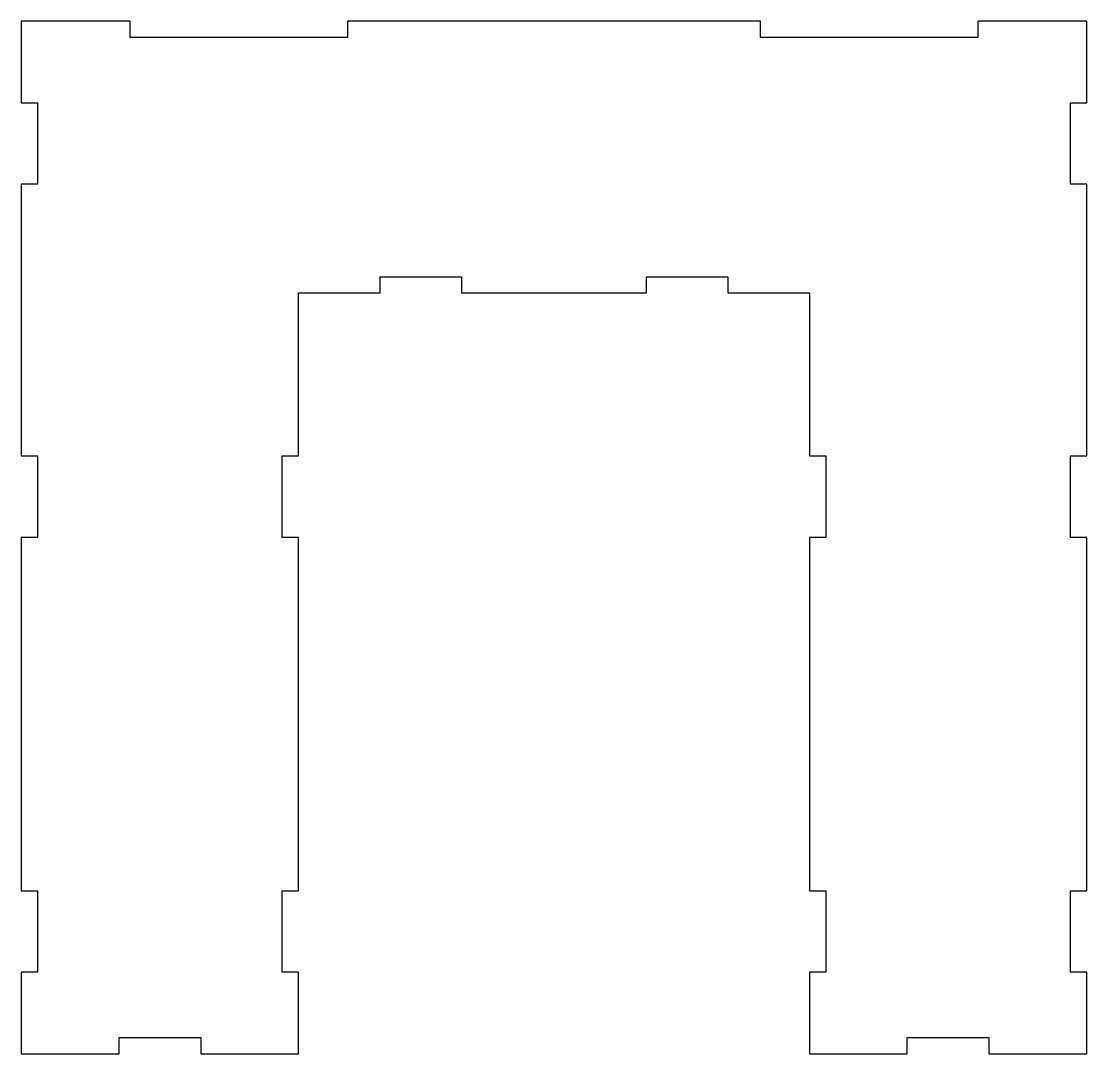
# Model space of a CAD drawing. Header units: millimetres. Extents: x -98 to 98, y -165 to 25.
import ezdxf

# ---------------------------------------------------------------- set-up
doc = ezdxf.new("R2010")
doc.units = ezdxf.units.MM

msp = doc.modelspace()

# ---------------------------------------------------------------- linework, layer by layer
msp.add_lwpolyline([(47, -135), (50, -135), (50, -150), (47, -150), (47, -165), (65, -165), (65, -162), (80, -162), (80, -165), (98, -165), (98, -150), (95, -150), (95, -135), (98, -135), (98, -70), (95, -70), (95, -55), (98, -55), (98, -5), (95, -5), (95, 10), (98, 10), (98, 25), (78, 25), (78, 22), (38, 22), (38, 25), (-38, 25), (-38, 22), (-78, 22), (-78, 25), (-98, 25), (-98, 10), (-95, 10), (-95, -5), (-98, -5), (-98, -55), (-95, -55), (-95, -70), (-98, -70), (-98, -135), (-95, -135), (-95, -150), (-98, -150), (-98, -165), (-80, -165), (-80, -162), (-65, -162), (-65, -165), (-47, -165), (-47, -150), (-50, -150), (-50, -135), (-47, -135), (-47, -70), (-50, -70), (-50, -55), (-47, -55), (-47, -25), (-32, -25), (-32, -22), (-17, -22), (-17, -25), (17, -25), (17, -22), (32, -22), (32, -25), (47, -25), (47, -55), (50, -55), (50, -70), (47, -70)], close=True)

doc.saveas('drawing.dxf')
